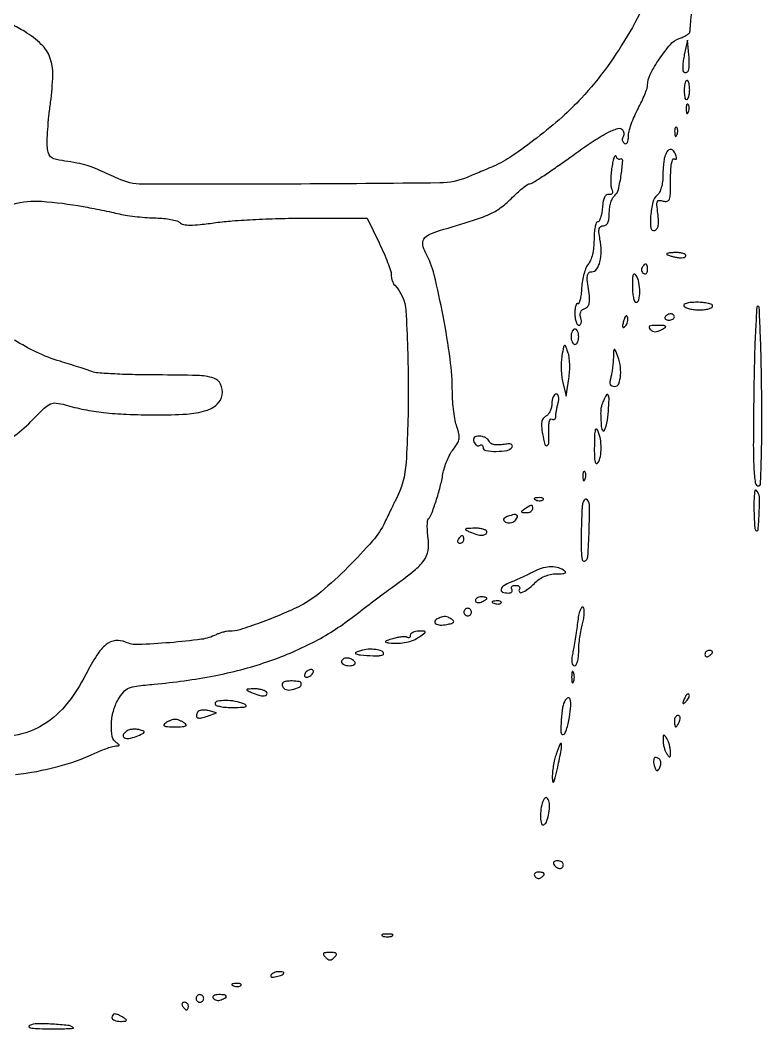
# Model space of a CAD drawing. Extents: x 95 to 503, y 13 to 529.
# Drawn here: x 309 to 502.9, y 13.1 to 276.8 of the extents above; entities that cross this region are included whole.
import ezdxf

# ---------------------------------------------------------------- set-up
doc = ezdxf.new("R2010")
doc.units = 0

msp = doc.modelspace()

# ---------------------------------------------------------------- linework, layer by layer
for points in [[(307.805666, 79.513145, 0.034732), (318.849006, 81.606088, 0.044672), (328.565724, 85.109208, -0.011964), (330.227472, 85.834179, -0.013461), (331.858461, 86.449078, -0.012783), (333.267898, 86.897524, -0.068056), (334.065724, 87.015313, 0.019391), (334.77299, 87.050318, 0.33422), (334.934848, 87.19614, 0.290661), (334.849566, 87.413845, 0.016551), (334.226175, 87.839055, -0.205749), (333.122959, 89.453506, -0.057735), (332.878821, 92.566003, -0.053994), (333.39435, 96.097723, -0.068877), (334.645139, 99.137427, -0.042125), (336.033365, 101.1148, -0.117978), (337.382529, 102.118521, -0.070318), (339.42976, 102.67267, -0.008628), (344.052937, 103.167787, 0.024844), (359.744678, 105.36485, 0.03413), (373.520244, 108.985523, 0.037698), (385.50374, 114.060716, 0.045454), (395.814161, 120.623164, -0.001684), (398.538125, 122.712452, -0.001324), (401.503127, 124.958415, -0.001339), (404.270146, 127.031309, -0.003304), (406.314161, 128.533142, 0.011479), (411.989075, 132.847378, 0.066978), (414.579528, 135.550765, 0.11878), (415.639426, 138.101202, 0.073538), (415.673977, 141.361944, -0.015364), (415.491393, 143.086304, -0.021096), (415.440597, 144.644771, -0.018441), (415.49938, 145.90852, -0.177334), (415.722253, 146.38892, 0.107047), (416.547679, 147.670722, 0.011497), (417.718653, 151.025338, 0.015073), (418.802659, 154.757078, 0.021301), (419.523959, 158.141811, -0.034576), (419.92105, 159.789467, -0.023483), (420.587576, 161.600925, -0.023716), (421.400593, 163.297163, -0.043061), (422.243405, 164.582309, 0.030079), (423.327172, 166.144969, 0.097999), (423.758064, 167.322246, 0.096901), (423.710521, 168.58238, 0.029025), (423.16048, 170.432745, -0.040012), (422.712427, 172.070811, -0.014706), (422.335762, 174.440923, -0.014468), (422.074367, 177.065679, -0.016847), (421.982541, 179.570998, 0.032461), (421.398603, 188.164762, 0.014175), (419.564542, 199.451182, 0.012738), (417.214262, 210.21807, 0.062834), (414.996247, 216.007013, -0.074376), (414.271651, 218.036566, -0.192493), (414.553775, 219.536683, -0.143956), (415.899571, 220.713749, -0.036602), (418.643737, 221.745089, 0.00409), (427.509689, 224.434378, 0.029345), (431.692826, 226.015427, 0.054462), (434.50789, 227.66048, 0.03695), (437.322665, 230.087371, -0.011764), (438.893609, 231.58608, -0.01623), (440.377169, 232.850665, -0.012829), (441.651846, 233.815206, -0.156795), (442.226645, 234, 0.141557), (442.885436, 234.190327, 0.003761), (445.465081, 235.843843, 0.007588), (448.475914, 237.871599, 0.005087), (451.858998, 240.276911, -0.007714), (458.244494, 244.766554, -0.028669), (462.460834, 247.294258, -0.046694), (465.254506, 248.440689, -0.340658), (466.523306, 247.96229, -0.077134), (466.707969, 247.525048, -0.058918), (466.77433, 247.00922, -0.059368), (466.718572, 246.496624, -0.081839), (466.542705, 246.069098, 0.108373), (466.401101, 245.665803, 0.099685), (466.434921, 245.22714, 0.095498), (466.639411, 244.820631, 0.090427), (466.983688, 244.510081, 0.237853), (467.378336, 244.475841, 0.175333), (467.711275, 244.772369, 0.088229), (467.931342, 245.436359, 0.036024), (468, 246.388068, -0.064179), (468.164531, 247.6646, -0.019375), (468.734375, 249.539173, -0.019065), (469.543074, 251.611991, -0.019648), (470.5, 253.596025, 0.011724), (471.457177, 255.502772, 0.014003), (472.265625, 257.343728, 0.012787), (472.859732, 258.921079, 0.083856), (473, 259.75156, -0.119251), (473.68027, 262.563266, -0.030062), (476.097892, 266.643822, -0.029566), (478.970587, 270.390775, -0.131288), (481.246208, 271.935984, 0.023524), (482.305768, 272.36222, 0.032185), (483.211018, 272.849561, 0.033481), (483.874884, 273.32867, 0.201218), (484.067897, 273.69798, -0.000195), (484.111119, 274.206167, -0.000019), (484.216537, 275.439407, -0.000024), (484.342336, 276.909576, -0.000019), (484.478561, 278.5, -0.018819)], [(473.089751, 283.127941, -0.028095), (468.379878, 273.736679, -0.027381), (462.501904, 264.681953, -0.027309), (455.664818, 256.315428, -0.027514), (450.675441, 251.418584, -0.015324), (444.106514, 245.992821, -0.014784), (437.542601, 241.20528, -0.048219), (432.838264, 238.609336, -0.001017), (431.307438, 237.951546, -0.000578), (429.45249, 237.161479, -0.000577), (427.582078, 236.369921, -0.000952), (426, 235.706081, -0.096311), (418.730663, 234.207112, -0.001837), (380.014834, 233.910916, -0.00164), (341.002474, 233.883774, -0.110396), (334.554599, 235.342481, 0.005052), (329.884113, 237.497374, 0.023316), (327.1148, 238.589219, 0.031706), (324.670226, 239.25405, 0.015268), (321.469518, 239.808803, -0.01389), (318.516844, 240.312193, -0.103107), (317.212142, 240.867092, -0.163402), (316.527599, 241.78797, -0.049829), (316.15084, 243.507305, -0.039087), (316.086636, 245.195528, -0.007837), (316.254653, 248.203729, -0.008238), (316.563533, 251.70691, -0.007607), (316.994556, 255.292623, 0.027216), (317.570348, 262.436475, 0.094445), (316.824551, 266.990523, 0.115785), (314.561747, 270.435271, 0.051939), (310.241222, 273.755816, 0.020742), (306.815019, 275.672327, 0.036843)], [(307.244068, 228.650132, -0.084822), (314.637648, 229.398105, -0.028062), (325.5, 228.038414, -0.003069), (327.741348, 227.614849, -0.001935), (330.353125, 227.094154, -0.001943), (332.917211, 226.562256, -0.00357), (335, 226.10619, 0.018033), (337.086825, 225.712109, 0.009942), (339.661563, 225.373666, 0.009901), (342.289327, 225.133841, 0.015648), (344.55, 225.043551, -0.020851), (346.568232, 224.94191, -0.024782), (348.456574, 224.672781, -0.024734), (350.000267, 224.294067, -0.124477), (350.757487, 223.842513, 0.154035), (351.731762, 223.335629, 0.043577), (353.456034, 223.185301, 0.027294), (356.07868, 223.328926, 0.007389), (360.207487, 223.843789, -0.016904), (364.444435, 224.29045, -0.005701), (370.643926, 224.661791, -0.005663), (377.51377, 224.91678, -0.006464), (384.090983, 225.001276), (399.681966, 225), (402.840983, 218.52104, -0.010147), (404.050548, 215.906922, -0.012351), (405.072039, 213.410344, -0.010941), (405.828512, 211.283968, -0.080149), (406, 210.22104, 0.044054), (406.067704, 209.454109, 0.036055), (406.269982, 208.655868, 0.037387), (406.566521, 207.944587, 0.074921), (406.919088, 207.45, -0.179453), (409.821624, 200.839482, -0.013451), (410.454544, 180.884846, -0.01676), (409.885778, 161.079652, -0.104619), (407.18868, 151.36103, 0.005185), (406.694017, 150.384354, 0.001546), (405.959144, 148.883617, 0.00155), (405.144232, 147.192995, 0.001676), (404.360867, 145.540644, -0.069591), (401.15782, 140.633717, -0.018139), (394.699633, 133.750417, -0.018682), (387.684707, 127.298469, -0.058147), (382.35737, 123.730796, -0.01849), (377.420297, 121.424863, -0.013134), (371.731329, 119.19399, -0.010867), (366.450411, 117.410397, -0.076142), (363.77109, 117, 0.039668), (362.956786, 116.935295, 0.022722), (361.991015, 116.735474, 0.022587), (361.03226, 116.444533, 0.03467), (360.236431, 116.099488, -0.08701), (356.415008, 114.897111, -0.012247), (348.168045, 114.013311, -0.01072), (339.841233, 113.506191, -0.117261), (336.573588, 114.148425, 0.139788), (333.962496, 114.542388, 0.13842), (331.525, 113.502864, 0.081903), (329.064111, 110.748285, 0.024979), (326.29807, 105.869404, -0.057454), (320.794629, 97.480201, -0.092551), (314.226225, 92.049709, -0.099732), (306.516035, 89.601461, -0.076271)], [(306.995555, 167.676367, 0.043092), (311.835167, 171.826058, -0.007262), (315.33123, 175.28739, -0.078968), (316.953393, 176.416991, -0.143977), (318.475393, 176.669923, -0.041526), (320.835167, 176.180965, 0.022679), (325.761268, 174.965191, 0.021549), (330.86183, 174.17592, 0.017759), (336.83081, 173.727892, 0.008558), (344.5, 173.556919, 0.016273), (352.527408, 173.776675, 0.05874), (357.55486, 174.677279, 0.108731), (360.491854, 176.324795, 0.177216), (361.826764, 178.814409, 0.144071), (361.423732, 181.57862, 0.213706), (359.609273, 183.166056, 0.067892), (355.356285, 183.861603, 0.006633), (344.924608, 184, -0.005428), (339.076742, 184.063491, -0.007268), (333.775807, 184.255728, -0.005246), (329.355586, 184.526923, -0.072752), (327.797053, 184.870562, 0.009737), (326.53446, 185.321158, 0.002309), (324.412259, 186.021375, 0.002375), (321.965565, 186.803318, 0.002342), (319.5, 187.565733, -0.071539), (307.602028, 193.138762, -0.102713)]]:
    msp.add_lwpolyline(points, format="xyb")
for points in [[(482.596368, 267.703372, 0.017687), (482.321237, 266.203998, 0.024292), (482.187765, 264.839867, 0.022467), (482.18331, 263.735295, 0.188306), (482.379962, 263.286705, 0.259538), (483.106506, 263.079727, 0.263178), (483.658522, 263.58888, 0.078893), (483.90076, 265.15329, 0.021704), (483.782752, 267.649679), (483.432813, 271.5)], [(482.916667, 260.75, 0.056851), (482.626433, 259.375989, 0.036834), (482.592354, 257.750114, 0.032795), (482.760071, 256.338348, 0.361345), (483.167119, 256, 0.255034), (483.487167, 256.174603, 0.062673), (483.755341, 256.734375, 0.048837), (483.939395, 257.54229, 0.031609), (484, 258.5, 0.035454), (483.905086, 259.836866, 0.076893), (483.606228, 260.819537, 0.318311), (483.248053, 261.017884, 0.292552)], [(483.078947, 253.416667, 0.018894), (483.137993, 252.670344, 0.168741), (483.279315, 252.37858, 0.470617), (483.461564, 252.395823, 0.054073), (483.683114, 252.8125, 0.051402), (483.839148, 253.359369, 0.05415), (483.876576, 253.916927, 0.060344), (483.797407, 254.402231, 0.126455), (483.604167, 254.729167, 0.296942), (483.385309, 254.77538, 0.208169), (483.200665, 254.592839, 0.077125), (483.089945, 254.112848, 0.028489)], [(480.078947, 247.416667, 0.018894), (480.137993, 246.670344, 0.168741), (480.279315, 246.37858, 0.470617), (480.461564, 246.395823, 0.054073), (480.683114, 246.8125, 0.051402), (480.839148, 247.359369, 0.05415), (480.876576, 247.916927, 0.060344), (480.797407, 248.402231, 0.126455), (480.604167, 248.729167, 0.296942), (480.385309, 248.77538, 0.208169), (480.200665, 248.592839, 0.077125), (480.089945, 248.112848, 0.028489)], [(477.606989, 241.418213, 0.049627), (477.372472, 240.561634, 0.013916), (477.178303, 239.186068, 0.013891), (477.044609, 237.60989, 0.014211), (477, 236.040657, -0.033592), (476.896527, 234.502227, -0.035335), (476.587981, 233.017951, -0.037776), (476.13732, 231.787617, -0.113342), (475.597383, 231.080821, 0.159326), (474.394937, 229.171705, 0.041814), (473.802278, 225.556737, 0.04988), (473.868334, 222.374798, 0.488288), (474.861576, 221.77686, 0.160221), (475.444819, 222.252686, 0.095439), (475.779085, 223.093393, 0.059334), (475.867926, 224.367658, 0.021106), (475.701523, 226.188644, -0.010389), (475.443819, 228.468528, -0.123599), (475.57918, 229.33955, -0.310773), (476.063498, 229.648653, -0.068297), (477.089947, 229.471452, 0.129117), (478.112823, 229.419735, 0.263716), (478.696795, 229.933975, 0.076824), (478.951709, 231.336658, 0.006606), (479, 234.991629, -0.012199), (479.061548, 237.513918, -0.03215), (479.265408, 239.309163, -0.053432), (479.576224, 240.373557, -0.462711), (479.988546, 240.507079, 0.1144), (480.325929, 240.393111, 0.32948), (480.525685, 240.512472, 0.155351), (480.556862, 240.868281, 0.036408), (480.381557, 241.448062, 0.073199), (479.748649, 242.572824, 0.234901), (478.996655, 242.936708, 0.231167), (478.243181, 242.558592, 0.071352)], [(463.668312, 238.327201, 0.018521), (463.458904, 236.612548, 0.019192), (463.380225, 234.907383, 0.019301), (463.425791, 233.431679, 0.074373), (463.623571, 232.538575, -0.048442), (463.814228, 231.848607, -0.173441), (463.737717, 231.404677, -0.233458), (463.422506, 231.189973, -0.087241), (462.872681, 231.209106, 0.207359), (462.252319, 231.08329, 0.127927), (461.760727, 230.508231, 0.069418), (461.405997, 229.416713, 0.023262), (461.189635, 227.75, -0.02345), (461.002554, 226.313083, -0.036364), (460.694422, 225.101562, -0.040858), (460.322949, 224.231259, -0.278294), (459.939635, 224, 0.321817), (459.573417, 223.737058, 0.031734), (459.276018, 222.627818, 0.030698), (459.06785, 221.119278, 0.01894), (459, 219.328741, -0.026402), (458.895816, 217.357066, -0.031133), (458.583701, 215.514838, -0.03407), (458.114175, 213.987191, -0.092579), (457.523838, 213.02634, 0.087822), (456.936509, 212.090307, 0.027811), (456.400858, 210.524275, 0.026803), (455.987361, 208.678351, 0.026822), (455.773838, 206.799209, -0.015897), (455.615356, 205.068238, -0.029865), (455.360127, 203.687655, -0.03663), (455.057597, 202.761567, -0.46149), (454.75, 202.660627, 0.397911), (454.463952, 202.59973, 0.080915), (454.220312, 202.085084, 0.046948), (454.053143, 201.200827, 0.023259), (454, 200.059017, 0.033142), (454.077754, 198.887254, 0.050845), (454.313545, 197.898586, 0.065834), (454.657628, 197.216491, 0.24793), (455.067388, 197, 0.203084), (455.425808, 197.151842, 0.131876), (455.647476, 197.550825, 0.088154), (455.689491, 198.15853, 0.050168), (455.537587, 198.881575, -0.0664), (455.387991, 199.729018, -0.109489), (455.514787, 200.442033, -0.11792), (455.920016, 200.999154, -0.085401), (456.582015, 201.393098, 0.122468), (457.36605, 201.941227, 0.133263), (457.771603, 202.776561, 0.069604), (457.836889, 204.134831, 0.014475), (457.550543, 206.511523, -0.011898), (457.250547, 208.897898, -0.073263), (457.306101, 210.131511, -0.184313), (457.693431, 210.755109, -0.164063), (458.419675, 211, 0.246749), (459.684269, 211.664534, 0.089265), (460.547419, 213.571325, 0.064513), (460.8762, 216.340645, 0.04372), (460.564745, 219.506573, -0.017136), (460.290702, 221.305484, -0.091844), (460.356096, 222.290861, -0.199135), (460.740339, 222.804181, -0.134579), (461.454687, 223, 0.152056), (462.148592, 223.216019, 0.135343), (462.635619, 223.796419, 0.080695), (462.91654, 224.819205, 0.026759), (463, 226.377555, -0.037522), (463.103584, 227.755929, -0.037399), (463.412019, 229.104899, -0.039988), (463.863461, 230.236883, -0.105049), (464.402617, 230.919179, 0.162687), (465.367366, 232.473391, 0.020743), (466.126741, 236.390275, 0.023521), (466.500111, 240.002977, 0.606372), (465.83541, 240.39832, -0.181822), (465.549355, 240.342147, -0.124617), (465.24326, 240.476558, -0.090425), (464.961788, 240.791894, -0.056712), (464.752833, 241.241502, 0.540735), (464.531568, 241.299805, 0.120776), (464.261835, 240.902686, 0.036015), (463.953352, 239.846865, 0.013425)], [(478, 215.616577, 0.300822), (478.114399, 215.443639, 0.017542), (478.734375, 215.2054, 0.021857), (479.5418, 214.966135, 0.013875), (480.5, 214.755249, 0.031701), (481.458177, 214.634359, 0.053628), (482.265625, 214.670744, 0.076393), (482.816555, 214.843992, 0.285831), (483, 215.138672, 0.249889), (482.823693, 215.469414, 0.064968), (482.265625, 215.746985, 0.050289), (481.457653, 215.937276, 0.032714), (480.5, 216, 0.014412), (479.541581, 215.972369, 0.023639), (478.734375, 215.88737, 0.020244), (478.119163, 215.767351, 0.347462)], [(471.542705, 212.069098, 0.108373), (471.401101, 211.665803, 0.099685), (471.434921, 211.22714, 0.095498), (471.639411, 210.820631, 0.090427), (471.983688, 210.510081, 0.136093), (472.36964, 210.397824, 0.190788), (472.701458, 210.524436, 0.140899), (472.925389, 210.890269, 0.067432), (473, 211.440983, 0.039415), (472.914842, 212.519563, 0.25701), (472.592818, 212.933879, 0.315493), (472.13314, 212.838655, 0.050477)], [(469.015313, 207.25, 0.022193), (469.081769, 205.621136, 0.035645), (469.298248, 204.248437, 0.040321), (469.613126, 203.259574, 0.304392), (470, 203, 0.357708), (470.74504, 203.611222, 0.049214), (470.95701, 205.759566, 0.047896), (470.722183, 208.205372, 0.095866), (470, 210, 0.157619), (469.569159, 210.351549, 0.422406), (469.245644, 210.204113, 0.075274), (469.062734, 209.271067, 0.009929)], [(482.5, 202, 0.159713), (482.95866, 201.613307, 0.035556), (483.947275, 201.29375, 0.033489), (485.196361, 201.073414, 0.026918), (486.559017, 201, 0.027497), (487.877484, 201.072564, 0.043243), (488.989211, 201.29375, 0.053437), (489.770364, 201.614478, 0.275259), (490, 202, 0.297764), (489.746916, 202.387294, 0.042932), (488.807664, 202.70625, 0.03716), (487.496569, 202.927625, 0.02325), (485.940983, 203, 0.019531), (484.311372, 202.936318, 0.051222), (483.16126, 202.726474, 0.106919), (482.562569, 202.402624, 0.369423)], [(500.788612, 181.25, 0.001776), (500.635711, 166.487524, 0.013987), (500.780687, 159.639052, 0.023927), (501.15416, 155.800194, 0.372404), (502.079526, 155, 0.402377), (502.496123, 155.400026, 0.00224), (502.712892, 161.402184, 0.006898), (502.845213, 168.825545, 0.00317), (502.822828, 178.5, 0.003075), (502.689423, 187.51098, 0.005123), (502.452678, 195.096875, 0.001054), (502.165026, 201.697451, 0.400902), (501.848337, 202, 0.397783), (501.530588, 201.699691, 0.001348), (501.218959, 195.904687, 0.005798), (500.954703, 189.206463, 0.003482)], [(466.731213, 198.080159, 0.013933), (466.479614, 196.995419, 0.131195), (466.508441, 196.522275, 0.470166), (466.72933, 196.436586, 0.069225), (467.16845, 196.76845, 0.0741), (467.539971, 197.270088, 0.058506), (467.7862, 197.899953, 0.059552), (467.8766, 198.556574, 0.085105), (467.787763, 199.13671, 0.170804), (467.564152, 199.424773, 0.353106), (467.298474, 199.396366, 0.106885), (467.004403, 198.940026, 0.02593)], [(477.603006, 199.166667, 0.16277), (477.528782, 198.850897, 0.190804), (477.66697, 198.578125, 0.124167), (478.023273, 198.393656, 0.05773), (478.543989, 198.333333, 0.055286), (479.100961, 198.395108, 0.074868), (479.572297, 198.578125, 0.094314), (479.888458, 198.848724, 0.170324), (480, 199.166667, 0.112153), (479.927786, 199.484563, 0.100145), (479.723586, 199.755208, 0.094392), (479.418314, 199.936779, 0.087308), (479.059017, 200, 0.076861), (478.660916, 199.938439, 0.053298), (478.243158, 199.755208, 0.05288), (477.869696, 199.485481, 0.071639)], [(453, 194, 0.048028), (453.073693, 193.234582, 0.068025), (453.29375, 192.5875, 0.088204), (453.618118, 192.151477, 0.191087), (454, 192, 0.191087), (454.381882, 192.151477, 0.088204), (454.70625, 192.5875, 0.068025), (454.926307, 193.234582, 0.048028), (455, 194, 0.048028), (454.926307, 194.765418, 0.068025), (454.70625, 195.4125, 0.088204), (454.381882, 195.848523, 0.191087), (454, 196, 0.191087), (453.618118, 195.848523, 0.088204), (453.29375, 195.4125, 0.068025), (453.073693, 194.765418, 0.048028)], [(473.703625, 195.896375, 0.081552), (474.319734, 195.454056, 0.112876), (474.979007, 195.296134, 0.092968), (475.736085, 195.430066, 0.04153), (476.653625, 195.865967, 0.016776), (477.652801, 196.492498, 0.471567), (477.678588, 196.760595, 0.18983), (477.288592, 196.930193, 0.006175), (475.55, 196.969591, 0.016922), (474.163235, 196.936951, 0.117828), (473.518253, 196.743112, 0.358555), (473.389929, 196.397715, 0.113627)], [(450.617985, 189, 0.032111), (450.445646, 187.406034, 0.019225), (450.436011, 185.5, 0.019209), (450.573087, 183.594209, 0.031442), (450.851799, 182), (451.693266, 178.5), (452.415206, 183, 0.025693), (452.621314, 184.906289, 0.022433), (452.644324, 186.9125, 0.023055), (452.499596, 188.729331, 0.059962), (452.181392, 190, 0.007376), (451.531256, 191.628158, 0.466263), (451.271498, 191.70952, 0.20724), (451.045406, 191.374065, 0.003114)], [(464.056631, 188.5, -0.014937), (463.980597, 187.187022, -0.010597), (463.820224, 185.720313, -0.01071), (463.607199, 184.325182, -0.022228), (463.369714, 183.25, 0.035681), (463.162127, 182.173554, 0.136451), (463.26462, 181.5047, 0.199763), (463.663717, 181.130525, 0.089952), (464.383369, 181, 0.308733), (465.446859, 181.725854, 0.075287), (465.941305, 183.909169, 0.059886), (465.806581, 186.76064, 0.059825), (465, 189.5, 0.013395), (464.500231, 190.582156, 0.522485), (464.277767, 190.615418, 0.179034), (464.12286, 190.251013, 0.004916)], [(448, 176.54969, -0.058197), (447.882893, 175.546972, -0.052391), (447.536843, 174.559963, -0.055659), (447.027039, 173.734213, -0.099396), (446.423297, 173.217013, 0.104913), (445.703391, 172.586539, 0.113814), (445.327618, 171.735528, 0.072486), (445.272754, 170.501798, 0.021295), (445.543335, 168.620694, 0.016716), (446.168787, 165.808902, 0.491051), (446.753285, 165.557936, 0.268375), (447.227623, 166.350973, 0.013057), (447.191102, 169.536684, -0.022715), (447.201939, 170.917929, -0.056022), (447.368395, 171.916388, -0.118143), (447.658295, 172.431853, -0.358486), (448.028904, 172.482136, 0.114374), (448.399609, 172.356891, 0.182477), (448.718752, 172.44279, 0.155823), (448.935717, 172.735583, 0.079702), (449.013655, 173.190983, -0.02972), (449.059548, 173.846913, -0.010571), (449.200423, 174.776414, -0.010447), (449.398434, 175.79258, -0.012124), (449.630286, 176.75, 0.038449), (449.801941, 177.66737, 0.083333), (449.760372, 178.381252, 0.136015), (449.519018, 178.828542, 0.20417), (449.116631, 179, 0.205728), (448.689804, 178.816618, 0.083094), (448.32801, 178.280221, 0.063386), (448.081997, 177.487705, 0.043624)], [(461.443355, 177.25, 0.029999), (460.989156, 176.024113, 0.051671), (460.782083, 174.956588, 0.031374), (460.746104, 173.552372, 0.005129), (460.875, 170.833333, 0.101927), (461.22078, 169.537585, 0.615294), (461.742533, 169.535663, 0.076208), (462.364007, 171.416182, 0.020863), (462.755526, 174.523501, 0.009542), (462.955788, 177.622387, 0.124131), (462.72638, 178.745162, 0.588288), (462.256375, 178.772794, 0.037815)], [(459.085598, 165.5, 0.00821), (459.105533, 162.753633, 0.044227), (459.272448, 161.270558, 0.246959), (459.594813, 160.875727, 0.364725), (460, 161, 0.0961), (460.663612, 162.651284, 0.047664), (460.879158, 164.907244, 0.045615), (460.657854, 167.327992, 0.055939), (460, 169.5, 0.22956), (459.633409, 169.817421, 0.425269), (459.328238, 169.63372, 0.047003), (459.14947, 168.274824, 0.006926)], [(427.63617, 166.505744, 0.064087), (427.922037, 165.975437, 0.094924), (428.304103, 165.612949, 0.122111), (428.718783, 165.472387, 0.160704), (429.104785, 165.564761, -0.095482), (429.446288, 165.694547, -0.17347), (429.737031, 165.644424, -0.172183), (429.931465, 165.420729, -0.093902), (430, 165.059017, 0.370297), (430.720082, 164.220035, 0.040564), (433.45927, 164.024813, 0.039928), (436.319638, 164.282215, 0.215145), (437.583031, 165.134348, 0.201883), (437.65444, 165.590861, 0.269288), (437.368524, 165.886109, 0.087338), (436.576194, 165.966508, 0.018157), (435.180416, 165.813172, -0.031647), (433.817894, 165.700569, -0.063708), (432.747621, 165.816678, -0.089298), (431.992923, 166.147777, -0.154418), (431.569752, 166.678824, 0.114675), (431.227816, 167.184294, 0.065762), (430.624196, 167.611905, 0.060286), (429.865298, 167.901537, 0.061116), (429.06277, 168, 0.049567), (428.198669, 167.914128, 0.153809), (427.691555, 167.634893, 0.196953), (427.508299, 167.167019, 0.087923)], [(456.078947, 157.416667, 0.018894), (456.137993, 156.670344, 0.168741), (456.279315, 156.37858, 0.470617), (456.461564, 156.395823, 0.054073), (456.683114, 156.8125, 0.051402), (456.839148, 157.359369, 0.05415), (456.876576, 157.916927, 0.060344), (456.797407, 158.402231, 0.126455), (456.604167, 158.729167, 0.296942), (456.385309, 158.77538, 0.208169), (456.200665, 158.592839, 0.077125), (456.089945, 158.112848, 0.028489)], [(500.912771, 153, 0.01761), (500.791366, 150.190984, 0.012352), (500.844323, 147.024981, 0.006105), (501.004977, 144.032661, 0.181854), (501.312611, 143.354055, 0.634776), (501.864789, 143.552991, 0.011779), (502.147244, 147.567443, 0.012461), (502.238369, 151.75335, 0.141773), (501.778426, 153.324274, 0.035519), (501.421598, 153.80604, 0.315018), (501.179323, 153.868402, 0.261309), (501.0016, 153.657911, 0.027905)], [(443.8125, 151.316886, 0.051402), (444.359369, 151.160852, 0.05415), (444.916927, 151.123424, 0.060344), (445.402231, 151.202593, 0.126455), (445.729167, 151.395833, 0.296942), (445.77538, 151.614691, 0.208169), (445.592839, 151.799335, 0.077125), (445.112848, 151.910055, 0.028489), (444.416667, 151.921053, 0.018894), (443.670344, 151.862007, 0.168741), (443.37858, 151.720685, 0.470617), (443.395823, 151.538436, 0.054073)], [(455.86119, 148.809017, 0.004063), (455.632031, 142.031564, 0.018263), (455.675053, 138.065669, 0.026687), (455.915191, 135.689748, 0.464166), (456.5, 135.333156, 0.305311), (457.404047, 136.506286, 0.008354), (457.724425, 143.286028, 0.008892), (457.81049, 150.047391, 0.258584), (456.993554, 151.503984, 0.320533), (456.594529, 151.47729, 0.122063), (456.242474, 151.005136, 0.06216), (455.983371, 150.08194, 0.02689)], [(441, 149, 0.011213), (440.169589, 148.436556, 0.309569), (440.083458, 148.201904, 0.327416), (440.271084, 148.047261, 0.011938), (441.25, 148.015313, 0.055234), (441.919445, 148.083567, 0.075283), (442.485937, 148.298248, 0.095191), (442.865757, 148.619685, 0.17131), (443, 149, 0.042895), (442.938046, 149.720828, 0.364836), (442.707705, 149.914708, 0.137048), (442.26282, 149.790433, 0.007234)], [(436.566376, 147.046976, 0.026838), (435.67807, 146.669412, 0.175772), (435.347301, 146.326408, 0.299755), (435.40605, 145.969659, 0.067991), (435.903509, 145.559635, 0.094319), (436.471603, 145.342233, 0.077148), (437.122989, 145.326976, 0.076188), (437.755951, 145.510809, 0.08789), (438.270466, 145.870466, 0.065068), (438.980618, 146.79414, 0.391328), (438.859528, 147.334313, 0.207886), (438.084825, 147.486779, 0.033169)], [(426.5, 143, 0.028241), (428.370848, 142.318381, 0.073362), (429.786013, 142.10962, 0.143808), (430.65288, 142.364209, 0.255204), (431, 143, 0.271066), (430.777634, 143.380032, 0.058404), (430.045313, 143.685604, 0.045955), (428.995246, 143.884048, 0.029148), (427.75, 143.929715, 0.005351), (425.919087, 143.87051, 0.150234), (425.475171, 143.712848, 0.552992), (425.493736, 143.478284, 0.018923)], [(423.5, 141, 0.082592), (423.343488, 140.6179, 0.161196), (423.3746, 140.29375, 0.182303), (423.586039, 140.078288, 0.108972), (423.940983, 140, 0.093332), (424.345238, 140.076123, 0.09642), (424.688914, 140.29375, 0.099167), (424.918938, 140.618444, 0.105053), (425, 141, 0.042167), (424.967655, 141.382849, 0.061769), (424.870461, 141.70625, 0.081139), (424.727648, 141.92554, 0.210953), (424.559017, 142, 0.151918), (424.34829, 141.934461, 0.038439), (424.066025, 141.70625, 0.035638), (423.768994, 141.382774, 0.029505)], [(443, 132.455716, -0.010979), (441.815477, 131.843985, -0.005579), (440.300873, 131.124276, -0.005539), (438.721096, 130.416215, -0.008247), (437.322122, 129.834955, 0.040602), (435.413154, 128.892831, 0.199523), (434.712971, 127.947108, 0.391297), (435.097657, 127.247156, 0.080751), (436.618034, 127, 0.069308), (437.146634, 127.073627, 0.14379), (437.495862, 127.29375, 0.190139), (437.613866, 127.620091, 0.131946), (437.5, 128, -0.146489), (437.397987, 128.379403, -0.191582), (437.538811, 128.70625, -0.134005), (437.925364, 128.927049, -0.063222), (438.5, 129, -0.063222), (439.074636, 128.927049, -0.134005), (439.461189, 128.70625, -0.191582), (439.602013, 128.379403, -0.146489), (439.5, 128, 0.279373), (439.493838, 127.293382, 0.365328), (440.078291, 127.09049, 0.071035), (441.655593, 127.969098, 0.033848), (443.409091, 129.5, -0.043973), (444.7015, 130.583087, -0.050076), (446.110632, 131.370464, -0.05124), (447.6187, 131.848708, -0.050055), (449.204545, 132.015313, 0.010781), (450.829654, 132.057914, 0.113957), (451.464099, 132.236719, 0.472729), (451.521082, 132.539594, 0.075101), (451, 133, 0.090216), (449.334198, 133.692127, 0.070561), (447.37772, 133.83512, 0.0621), (445.22909, 133.417503, 0.045696)], [(428, 125.031385, 0.184534), (428.122486, 124.710807, 0.147206), (428.440625, 124.516384, 0.100118), (428.925634, 124.488865, 0.055937), (429.5, 124.638374, 0.02136), (430.074558, 124.887494, 0.030395), (430.559375, 125.160341, 0.030693), (430.912889, 125.420671, 0.222225), (431, 125.606989, 0.289661), (430.903916, 125.758929, 0.046727), (430.559375, 125.884553, 0.039339), (430.074824, 125.971531, 0.024748), (429.5, 126, 0.062722), (428.926468, 125.92777, 0.08088), (428.440625, 125.715469, 0.098158), (428.115494, 125.400789, 0.152681)], [(432.8125, 124.316886, 0.051402), (433.359369, 124.160852, 0.05415), (433.916927, 124.123424, 0.060344), (434.402231, 124.202593, 0.126455), (434.729167, 124.395833, 0.296942), (434.77538, 124.614691, 0.208169), (434.592839, 124.799335, 0.077125), (434.112848, 124.910055, 0.028489), (433.416667, 124.921053, 0.018894), (432.670344, 124.862007, 0.168741), (432.37858, 124.720685, 0.470617), (432.395823, 124.538436, 0.054073)], [(425, 122, 0.099038), (425.076342, 121.618362, 0.097945), (425.29375, 121.29375, 0.097945), (425.618362, 121.076342, 0.099038), (426, 121, 0.099038), (426.381638, 121.076342, 0.097945), (426.70625, 121.29375, 0.097945), (426.923658, 121.618362, 0.099038), (427, 122, 0.099038), (426.923658, 122.381638, 0.097945), (426.70625, 122.70625, 0.097945), (426.381638, 122.923658, 0.099038), (426, 123, 0.099038), (425.618362, 122.923658, 0.097945), (425.29375, 122.70625, 0.097945), (425.076342, 122.381638, 0.099038)], [(454.696909, 119.30428, -0.004736), (454.419853, 117.227058, -0.003603), (454.078391, 114.95657, -0.003643), (453.727343, 112.832177, -0.00852), (453.426189, 111.25, 0.022206), (453.19506, 109.824382, 0.063472), (453.205539, 108.821958, 0.119567), (453.440459, 108.225554, 0.244071), (453.875, 108, 0.267246), (454.31514, 108.253345, 0.058881), (454.675132, 109.0848, 0.045505), (454.920102, 110.293112, 0.027277), (455, 111.756602, -0.021127), (455.071402, 113.445673, -0.013003), (455.290909, 115.424041, -0.013033), (455.610517, 117.372654, -0.02267), (455.990328, 118.966274, 0.027009), (456.307507, 120.350221, 0.034362), (456.441643, 121.653109, 0.03672), (456.399572, 122.717242, 0.169721), (456.136047, 123.263953, 0.467954), (455.768881, 123.23083, 0.064302), (455.364899, 122.4492, 0.038016), (454.984769, 121.089506, 0.018375)], [(418.243769, 120.335642, 0.150655), (417.434382, 119.678053, 0.413087), (417.562606, 119.025508, 0.140964), (418.786203, 118.629216, 0.055561), (420.568083, 118.768264, 0.018431), (421.785277, 119.0478, 0.138888), (422.287199, 119.347718, 0.368195), (422.304829, 119.695889, 0.087952), (421.84195, 120.118842, 0.026172), (420.853524, 120.675071, 0.10035), (420.174735, 120.855797, 0.09145), (419.446294, 120.766326, 0.019658)], [(411, 115.940983, -0.085786), (410.936835, 115.575536, -0.16463), (410.754519, 115.344768, -0.179912), (410.48275, 115.28405, -0.104723), (410.164319, 115.398445, 0.135717), (409.661352, 115.545141, 0.027105), (408.718038, 115.507203, 0.026843), (407.591341, 115.339147, 0.022214), (406.414319, 115.043415, 0.007158), (404.942728, 114.580294, 0.137275), (404.548087, 114.314884, 0.568257), (404.618215, 114.108536, 0.027374), (405.5, 113.970798, 0.030472), (407.883532, 113.877096, 0.0452), (409.959175, 114.110486, 0.050056), (411.792306, 114.682243, 0.052208), (413.447664, 115.601003, 0.004588), (414.786842, 116.557437, 0.28242), (414.893944, 116.817306, 0.361322), (414.705359, 116.981966, 0.006081), (413.222506, 117, 0.045687), (412.371808, 116.922105, 0.065606), (411.652861, 116.688914, 0.085632), (411.167364, 116.345589, 0.198661)], [(398, 111.917588, 0.04657), (396.78259, 111.441432, 0.64232), (396.795653, 111.088757, 0.077505), (397.940055, 110.812146, 0.005404), (401.25, 110.574586, 0.023269), (402.304046, 110.559502, 0.03801), (403.192187, 110.655978, 0.04514), (403.826133, 110.834438, 0.311028), (404, 111.086903, 0.303748), (403.523125, 111.799462, 0.063499), (401.9965, 112.21278, 0.053201), (399.995654, 112.275367, 0.051226)], [(488, 110.940983, 0.108972), (488.078288, 110.586039, 0.182303), (488.29375, 110.3746, 0.161196), (488.6179, 110.343488, 0.082592), (489, 110.5, 0.029505), (489.382774, 110.768994, 0.035638), (489.70625, 111.066025, 0.038439), (489.934461, 111.34829, 0.151918), (490, 111.559017, 0.210953), (489.92554, 111.727648, 0.081139), (489.70625, 111.870461, 0.061769), (489.382849, 111.967655, 0.042167), (489, 112, 0.105053), (488.618444, 111.918938, 0.099167), (488.29375, 111.688914, 0.09642), (488.076123, 111.345238, 0.093332)], [(393, 109, 0.195654), (393.155423, 108.618015, 0.086673), (393.604836, 108.29375, 0.066561), (394.270941, 108.073608, 0.0466), (395.059017, 108, 0.047867), (395.804599, 108.071541, 0.104212), (396.33165, 108.29375, 0.181468), (396.558599, 108.621877, 0.202618), (396.5, 109, 0.08825), (396.157656, 109.382836, 0.053305), (395.640225, 109.70625, 0.051278), (395.038022, 109.925833, 0.061875), (394.440983, 110, 0.067639), (393.890182, 109.925146, 0.08433), (393.423289, 109.70625, 0.09965), (393.111069, 109.38134, 0.142666)], [(383.5, 106, 0.076764), (383.338175, 105.617617, 0.154201), (383.357263, 105.29375, 0.186277), (383.550471, 105.079239, 0.117858), (383.881966, 105, 0.085235), (384.310186, 105.073533, 0.053414), (384.769763, 105.29375, 0.051777), (385.189439, 105.617474, 0.064269), (385.5, 106, 0.076764), (385.661825, 106.382383, 0.154201), (385.642737, 106.70625, 0.186277), (385.449529, 106.920761, 0.117858), (385.118034, 107, 0.085235), (384.689814, 106.926467, 0.053414), (384.230237, 106.70625, 0.051777), (383.810561, 106.382526, 0.064269)], [(453.157895, 105, 0.017491), (453.189089, 104.10856, 0.078554), (453.306058, 103.601562, 0.447206), (453.474999, 103.540618, 0.174857), (453.662281, 103.75, 0.057986), (453.818615, 104.320008, 0.037979), (453.87034, 105, 0.037979), (453.818615, 105.679992, 0.057986), (453.662281, 106.25, 0.174857), (453.474999, 106.459382, 0.447206), (453.306058, 106.398438, 0.078554), (453.189089, 105.89144, 0.017491)], [(377.595968, 102.610508, 0.120025), (377.950659, 102.097926, 0.096896), (378.528836, 101.756529, 0.084314), (379.267445, 101.628248, 0.064969), (380.080167, 101.731215, 0.040502), (382.00182, 102.403929, 0.295308), (382.510879, 103.182948, 0.361499), (381.984552, 103.821633, 0.04698), (380.090402, 104, 0.024659), (378.687903, 103.930788, 0.102762), (377.88464, 103.679293, 0.211751), (377.552442, 103.237954, 0.149678)], [(369.5, 101, 0.028612), (371.384101, 100.315133, 0.072989), (372.818523, 100.104617, 0.222118), (373.457265, 100.403095, 0.323112), (373.5, 101, 0.142534), (373.078664, 101.380154, 0.044278), (372.273037, 101.685604, 0.04021), (371.266376, 101.882887, 0.034829), (370.190983, 101.929715, 0.00425), (368.54577, 101.872748, 0.225862), (368.274745, 101.729097, 0.474239), (368.32542, 101.527703, 0.008195)], [(482.564293, 99.293128, 0.008399), (482.21821, 98.336218, 0.286372), (482.270328, 98.111181, 0.400052), (482.463552, 98.106486, 0.011214), (483.124088, 98.733333, 0.043285), (483.558688, 99.246577, 0.063152), (483.837219, 99.768815, 0.082976), (483.927901, 100.220211, 0.20742), (483.806872, 100.526461, 0.278911), (483.538684, 100.59249, 0.120343), (483.210949, 100.395085, 0.070189), (482.866277, 99.940734, 0.036269)], [(360, 98, 0.320305), (360.27486, 97.614959, 0.034411), (361.395312, 97.314396, 0.032203), (362.929294, 97.11556, 0.019831), (364.75, 97.070285, 0.006847), (367.086444, 97.136868, 0.071077), (368.029547, 97.312482, 0.560431), (368.095294, 97.602206, 0.091871), (367.5, 98, 0.057259), (365.251417, 98.674591, 0.044296), (362.701724, 98.90092, 0.046096), (360.586137, 98.705466, 0.361221)], [(451.498477, 98.997536, 0.098708), (450.791825, 97.101748, 0.025022), (450.429349, 93.819282, 0.01833), (450.354259, 90.596154, 0.410305), (450.958433, 90, 0.287389), (451.354461, 90.248121, 0.028221), (451.807754, 91.335445, 0.028865), (452.231379, 92.803994, 0.018572), (452.559198, 94.546195, 0.017132), (452.903727, 97.539677, 0.078726), (452.770091, 99.276291, 0.437642), (452.236121, 99.57624, 0.177832)], [(355.40086, 95.839589, 0.113509), (355.091382, 94.928719, 0.337246), (355.414544, 94.400516, 0.149866), (356.392113, 94.328356, 0.032631), (358.031077, 94.815793), (360.352521, 95.674551), (358.177257, 96.243395, 0.04559), (357.300544, 96.389074, 0.054547), (356.464394, 96.359426, 0.0636), (355.788451, 96.171291, 0.155929)], [(480, 93.5, 0.024748), (480.028469, 92.925176, 0.039339), (480.115447, 92.440625, 0.046727), (480.241071, 92.096084, 0.289661), (480.393011, 92, 0.222225), (480.579329, 92.087111, 0.030693), (480.839659, 92.440625, 0.030395), (481.112506, 92.925442, 0.02136), (481.361626, 93.5, 0.055937), (481.511135, 94.074366, 0.100118), (481.483616, 94.559375, 0.147206), (481.289193, 94.877514, 0.184534), (480.968615, 95, 0.152681), (480.599211, 94.884506, 0.098158), (480.284531, 94.559375, 0.08088), (480.07223, 94.073532, 0.062722)], [(347, 93, 0.133028), (346.608504, 92.564781, 0.443264), (346.730275, 92.247461, 0.082519), (347.585313, 92.069471, 0.010143), (349.5, 92.030626, 0.010143), (351.414687, 92.069471, 0.082519), (352.269725, 92.247461, 0.443264), (352.391496, 92.564781, 0.133028), (352, 93, 0.026766), (351.352293, 93.371038, 0.024204), (350.646875, 93.684621, 0.024967), (349.987337, 93.903168, 0.067616), (349.5, 93.969374, 0.067616), (349.012663, 93.903168, 0.024967), (348.353125, 93.684621, 0.024204), (347.647707, 93.371038, 0.026766)], [(336.988813, 90.993086, 0.114934), (336.003163, 90.013253, 0.415034), (336.182864, 89.236339, 0.180083), (337.476708, 88.973597, 0.059444), (339.37428, 89.508481, 0.006891), (341.080956, 90.244741, 0.17313), (341.443368, 90.591911, 0.448001), (341.325928, 90.887344, 0.023572), (340.234979, 91.228301, 0.044369), (339.373496, 91.373607, 0.037705), (338.450815, 91.376414, 0.039374), (337.605426, 91.247746, 0.081134)], [(477.030626, 88.5, 0.040274), (477.10125, 87.624621, 0.027303), (477.315379, 86.646875, 0.027565), (477.628331, 85.719031, 0.048366), (478, 85, 0.01604), (478.54015, 84.220228, 0.367612), (478.785703, 84.163161, 0.26855), (478.944796, 84.411438, 0.011288), (478.969374, 85.5, 0.040274), (478.89875, 86.375379, 0.027303), (478.684621, 87.353125, 0.027565), (478.371669, 88.280969, 0.048366), (478, 89, 0.01604), (477.45985, 89.779772, 0.367612), (477.214297, 89.836839, 0.26855), (477.055204, 89.588562, 0.011288)], [(449.11562, 84.901823, 0.026797), (448.695494, 83.450894, 0.017212), (448.357814, 81.73078, 0.0173), (448.143048, 80.019238, 0.030826), (448.102471, 78.600777, 0.052363), (448.237912, 77.623154, 0.701088), (448.483304, 77.597146, 0.05481), (448.869925, 78.676483, 0.004855), (449.515396, 81.5, 0.005287), (450.436842, 85.943809, 0.077873), (450.49799, 87.533322, 0.770727), (450.145605, 87.583176, 0.015662)], [(474.732357, 81.915465, 0.023786), (475.031533, 80.959635, 0.17244), (475.334155, 80.594776, 0.331649), (475.669843, 80.629684, 0.068391), (476.072755, 81.11772, 0.092521), (476.464072, 82.129448, 0.133347), (476.387218, 83.081045, 0.160203), (475.866388, 83.747402, 0.148493), (475.034603, 84, 0.266792), (474.753766, 83.838667, 0.096278), (474.596281, 83.387668, 0.063501), (474.584727, 82.714383, 0.036542)], [(445.639163, 72.502058, 0.057482), (445.13212, 70.529239, 0.044141), (445.024156, 68.305291, 0.058627), (445.284571, 66.658503, 0.498695), (445.880598, 66.426205, 0.171428), (446.684877, 67.425548, 0.042946), (447.215341, 69.4835, 0.043633), (447.386401, 71.638251, 0.137248), (446.988134, 73.0192, 0.081535), (446.633005, 73.427151, 0.270814), (446.295525, 73.482604, 0.174648), (445.967219, 73.199336, 0.03669)], [(448.5, 56, 0.06081), (448.806203, 55.617485, 0.051032), (449.2129, 55.29375, 0.053229), (449.653442, 55.073302, 0.089642), (450.059017, 55, 0.105429), (450.418051, 55.076556, 0.099231), (450.723586, 55.29375, 0.096318), (450.928382, 55.618268, 0.092995), (451, 56, 0.153634), (450.879982, 56.381379, 0.097988), (450.542039, 56.70625, 0.080552), (450.037096, 56.925455, 0.062283), (449.440983, 57, 0.066118), (448.889346, 56.926733, 0.138808), (448.521475, 56.70625, 0.191142), (448.392057, 56.379648, 0.139169)], [(443.510081, 52.983688, 0.090427), (443.820631, 52.639411, 0.095498), (444.22714, 52.434921, 0.099685), (444.665803, 52.401101, 0.108373), (445.069098, 52.542705, 0.050477), (445.838655, 53.13314, 0.315493), (445.933879, 53.592818, 0.25701), (445.519563, 53.914842, 0.039415), (444.440983, 54, 0.067432), (443.890269, 53.925389, 0.140899), (443.524436, 53.701458, 0.190788), (443.397824, 53.36964, 0.136093)], [(403.75, 37.337719, 0.057986), (404.320008, 37.181385, 0.037979), (405, 37.12966, 0.037979), (405.679992, 37.181385, 0.057986), (406.25, 37.337719, 0.174857), (406.459382, 37.525001, 0.447206), (406.398438, 37.693942, 0.078554), (405.89144, 37.810911, 0.017491), (405, 37.842105, 0.017491), (404.10856, 37.810911, 0.078554), (403.601562, 37.693942, 0.447206), (403.540618, 37.525001, 0.174857)], [(388.8, 31.8, 0.049631), (389.452741, 31.265408, 0.147822), (390, 31.1, 0.147822), (390.547259, 31.265408, 0.049631), (391.2, 31.8, 0.051663), (391.686384, 32.398813, 0.354955), (391.65, 32.75, 0.180052), (391.199072, 32.95632, 0.018208), (390, 33, 0.018208), (388.800928, 32.95632, 0.180052), (388.35, 32.75, 0.354955), (388.313616, 32.398813, 0.051663)], [(374.557637, 27.093259, 0.236417), (374.53149, 26.80112, 0.238295), (374.749762, 26.606613, 0.095442), (375.266748, 26.570513, 0.033809), (375.99862, 26.70989, 0.020231), (377.475053, 27.160521, 0.209047), (377.930595, 27.583925, 0.493596), (377.747863, 27.912738, 0.036651), (376.559017, 28, 0.056553), (375.966253, 27.93274, 0.049897), (375.376706, 27.733645, 0.052741), (374.877374, 27.440555, 0.095554)], [(364.8125, 24.316886, 0.051402), (365.359369, 24.160852, 0.05415), (365.916927, 24.123424, 0.060344), (366.402231, 24.202593, 0.126455), (366.729167, 24.395833, 0.296942), (366.77538, 24.614691, 0.208169), (366.592839, 24.799335, 0.077125), (366.112848, 24.910055, 0.028489), (365.416667, 24.921053, 0.018894), (364.670344, 24.862007, 0.168741), (364.37858, 24.720685, 0.470617), (364.395823, 24.538436, 0.054073)], [(355, 21, 0.099038), (355.076342, 20.618362, 0.097945), (355.29375, 20.29375, 0.097945), (355.618362, 20.076342, 0.099038), (356, 20, 0.099038), (356.381638, 20.076342, 0.097945), (356.70625, 20.29375, 0.097945), (356.923658, 20.618362, 0.099038), (357, 21, 0.099038), (356.923658, 21.381638, 0.097945), (356.70625, 21.70625, 0.097945), (356.381638, 21.923658, 0.099038), (356, 22, 0.099038), (355.618362, 21.923658, 0.097945), (355.29375, 21.70625, 0.097945), (355.076342, 21.381638, 0.099038)], [(359.473008, 21.043674, 0.126981), (359.809536, 20.720854, 0.081026), (360.321649, 20.533742, 0.072258), (360.926665, 20.506898, 0.066719), (361.532025, 20.650663, 0.027681), (362.769457, 21.205874, 0.395517), (362.917133, 21.622791, 0.275668), (362.476999, 21.936989, 0.020503), (360.940983, 22, 0.045552), (360.193244, 21.931736, 0.099152), (359.660421, 21.719079, 0.177225), (359.42542, 21.405148, 0.214542)], [(351.5, 19, 0.029505), (351.768994, 18.617226, 0.035638), (352.066025, 18.29375, 0.038439), (352.34829, 18.065539, 0.151918), (352.559017, 18, 0.210953), (352.727648, 18.07446, 0.081139), (352.870461, 18.29375, 0.061769), (352.967655, 18.617151, 0.042167), (353, 19, 0.105053), (352.918938, 19.381556, 0.099167), (352.688914, 19.70625, 0.09642), (352.345238, 19.923877, 0.093332), (351.940983, 20, 0.108972), (351.586039, 19.921712, 0.182303), (351.3746, 19.70625, 0.161196), (351.343488, 19.3821, 0.082592)], [(333, 16, 0.210568), (333.167975, 15.618823, 0.082215), (333.660937, 15.298248, 0.062416), (334.388595, 15.082804, 0.042523), (335.25, 15.015313, 0.011293), (336.444209, 15.050422, 0.220444), (336.762149, 15.218347, 0.409657), (336.728886, 15.479509, 0.023197), (336, 16, 0.031558), (334.698623, 16.729028, 0.112355), (333.772965, 16.939692, 0.234725), (333.224247, 16.667076, 0.163584)], [(311.5, 13.97131, 0.401341), (311.349007, 13.627472, 0.266024), (311.703103, 13.328461, 0.03578), (313.380235, 13.143706, 0.007007), (316.416667, 13.070285, 0.004818), (319.040867, 13.068906, 0.008824), (321.179167, 13.126138, 0.004845), (322.869191, 13.217655, 0.671892), (322.916667, 13.359122, 0.153092), (321.515351, 13.964074, 0.012535), (317.490781, 14.281222, 0.015189), (313.483104, 14.374198, 0.096928)]]:
    msp.add_lwpolyline(points, format="xyb", close=True)

doc.saveas('drawing.dxf')
